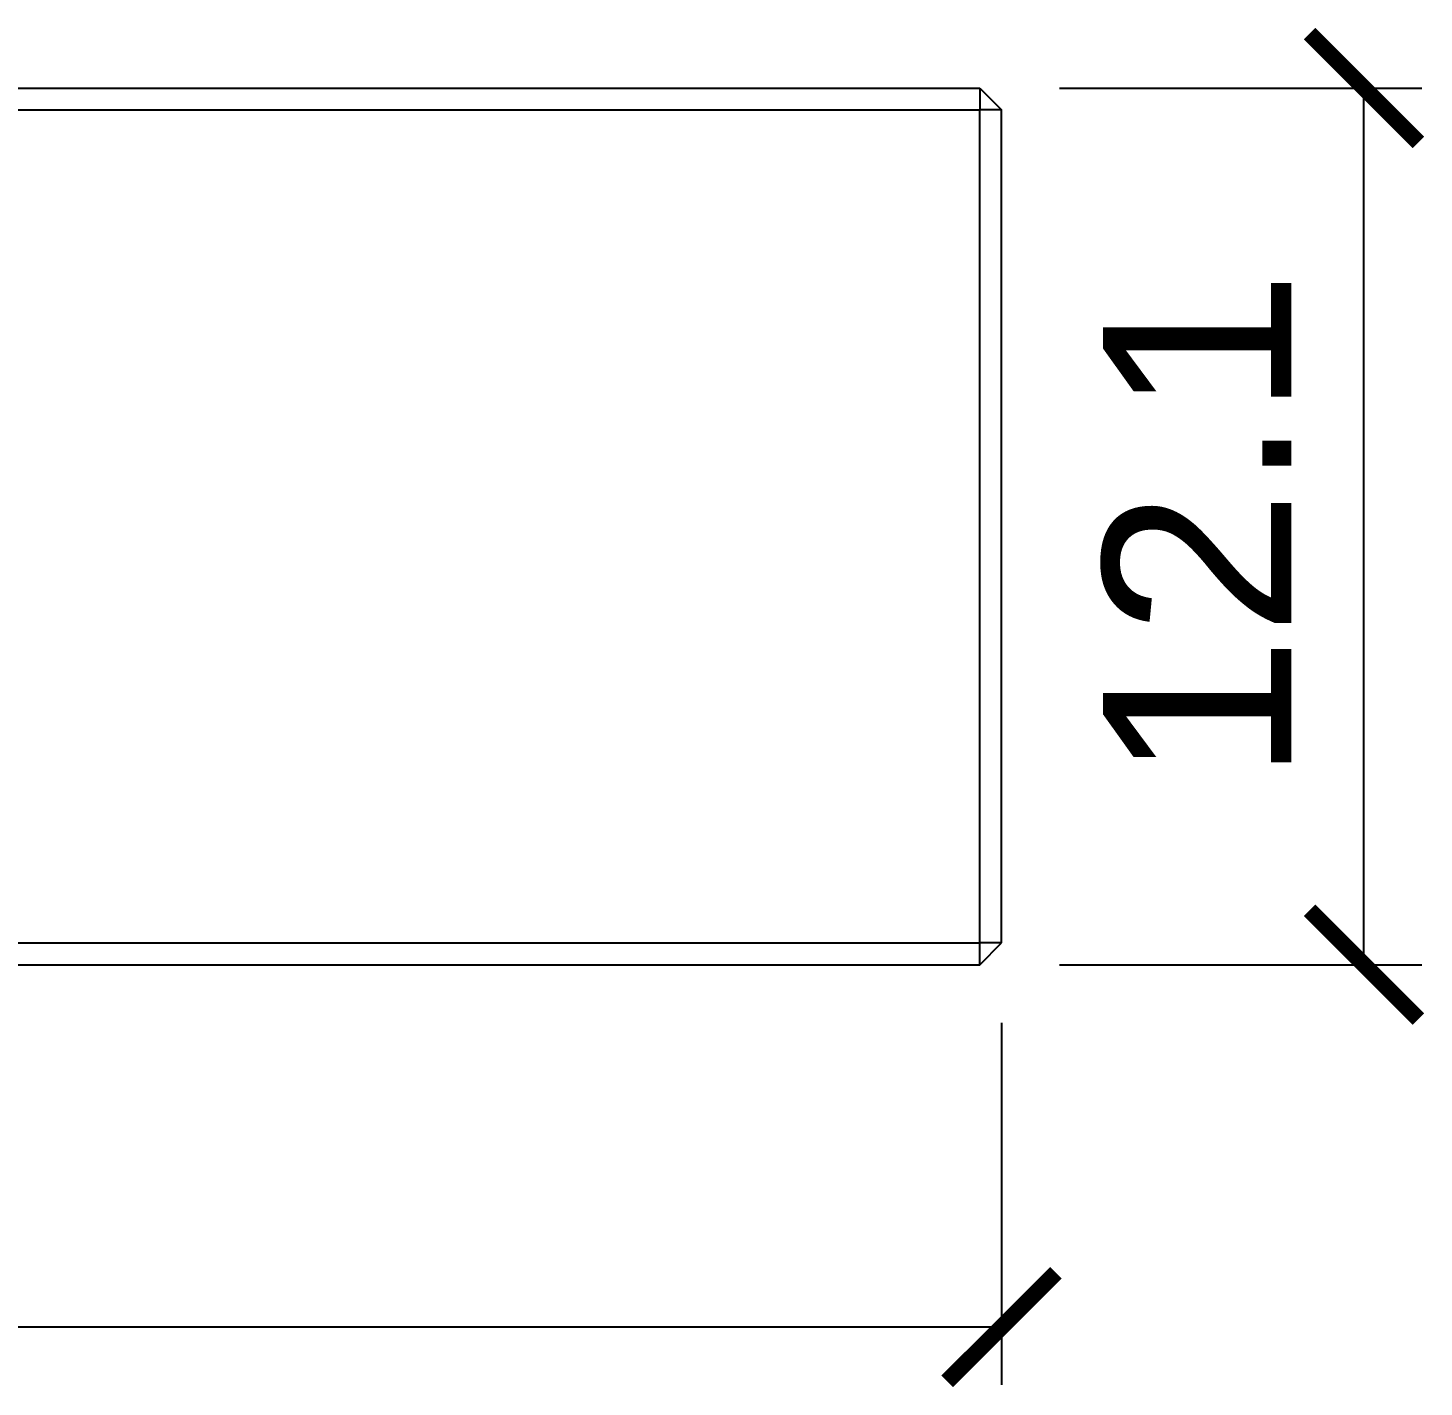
# Model space of a CAD drawing. Header units: millimetres. Extents: x 22 to 677, y 66 to 273.
# Drawn here: x 172.46 to 191.72, y 178.12 to 196.88 of the extents above; entities that cross this region are included whole.
import ezdxf

# ---------------------------------------------------------------- set-up
doc = ezdxf.new("R2010")
doc.units = ezdxf.units.MM
doc.layers.add('DIMENSIONS', color=7, linetype='CONTINUOUS', lineweight=18)
doc.layers.add('VISIBLE', color=7, linetype='CONTINUOUS', lineweight=25)
doc.styles.add('CJK', font='Arial Unicode.ttf')
doc.styles.add('OpenSansCondensed-Light', font='OpenSansCondensed-Light.ttf')
doc.dimstyles.new('EZDXF', dxfattribs={"dimtxt": 0.25, "dimasz": 0.175, "dimexe": 0.375, "dimexo": 0.125, "dimgap": 0.1, "dimtad": 1, "dimlfac": 100, "dimzin": 12, "dimdsep": 46, "dimtxsty": 'OpenSansCondensed-Light', "dimblk": 'ARCHTICK', "dimcen": 2.5, "dimazin": 3, "dimtfac": 0.5, "dimtmove": 2, "dimatfit": 3})

# ---------------------------------------------------------------- blocks, each defined once
blk = doc.blocks.new('_ARCHTICK')
at = {"color": 0, "linetype": 'BYBLOCK', "const_width": 0.15}
blk.add_lwpolyline([(-0.5, -0.5), (0.5, 0.5)], dxfattribs=at)

msp = doc.modelspace()

# ---------------------------------------------------------------- linework, layer by layer
at = {"layer": 'VISIBLE'}
for p, q in [((136.40632, 196.05), (185.59368, 196.05)), ((185.59368, 196.05), (185.59368, 195.75)), ((185.59368, 196.05), (185.89368, 195.75)), ((136.40632, 195.75), (185.59368, 195.75)), ((185.59368, 184.25), (185.59368, 195.75)), ((185.89368, 195.75), (185.59368, 195.75)), ((185.89368, 184.25), (185.89368, 195.75)), ((136.40632, 184.25), (185.59368, 184.25)), ((185.59368, 183.95), (185.59368, 184.25)), ((185.89368, 184.25), (185.59368, 184.25)), ((185.59368, 183.95), (185.89368, 184.25)), ((136.40632, 183.95), (185.59368, 183.95))]:
    msp.add_line(p, q, dxfattribs=at)

# ---------------------------------------------------------------- dimensions: what is measured, and where the dimension line sits
at = {"layer": 'DIMENSIONS'}
msp.add_linear_dim(base=(190.89368, 183.95), p1=(185.89368, 183.95), p2=(185.89368, 196.05), angle=90, dimstyle='EZDXF', override={"dimtxt": 2.6, "dimasz": 1.5, "dimexe": 0.8, "dimexo": 0.8, "dimgap": 1, "dimdec": 4, "dimlfac": 1, "dimzin": 8, "dimtxsty": 'CJK', "dimclrd": 7, "dimclre": 7, "dimclrt": 7}, dxfattribs=at).render()
msp.add_linear_dim(base=(136.10632, 178.95), p1=(136.10632, 183.95), p2=(185.89368, 183.95), dimstyle='EZDXF', override={"dimtxt": 2.6, "dimasz": 1.5, "dimexe": 0.8, "dimexo": 0.8, "dimgap": 1, "dimdec": 4, "dimlfac": 1, "dimzin": 8, "dimtxsty": 'CJK', "dimclrd": 7, "dimclre": 7, "dimclrt": 7}, dxfattribs=at).render()

doc.saveas('drawing.dxf')
